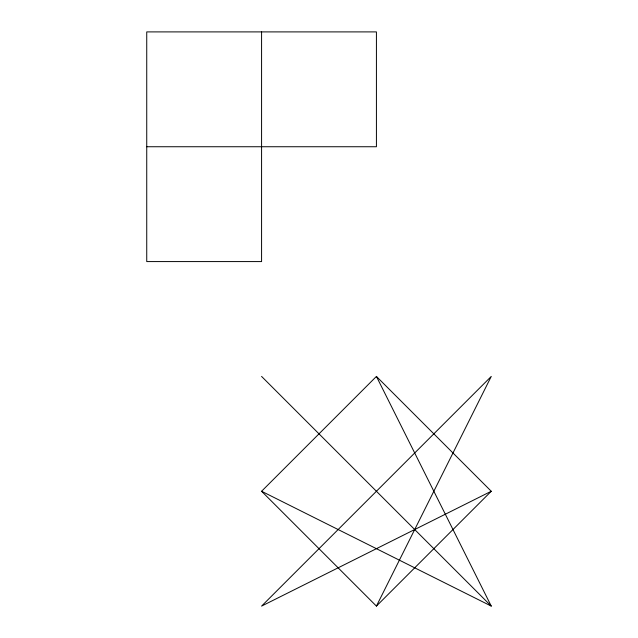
<?xml version="1.0" encoding="UTF-8"?>
<svg xmlns="http://www.w3.org/2000/svg" width="638" height="638" viewBox="0 0 638 638"><rect width="100%" height="100%" fill="white"/><g stroke="black" fill="none" stroke-linecap="round" stroke-linejoin="round"><path stroke-width="0.96" d="M376.42 606.1L491.26 376.42L261.58 606.1L491.26 491.26L376.42 376.42L261.58 491.26L376.42 606.1L491.26 491.26M146.74 146.74L376.42 146.74L376.42 31.9L146.74 31.9L146.74 261.58L261.58 261.58L261.58 31.9M261.58 491.26L491.26 606.1L376.42 376.42M261.58 376.42L491.26 606.1"/></g></svg>
